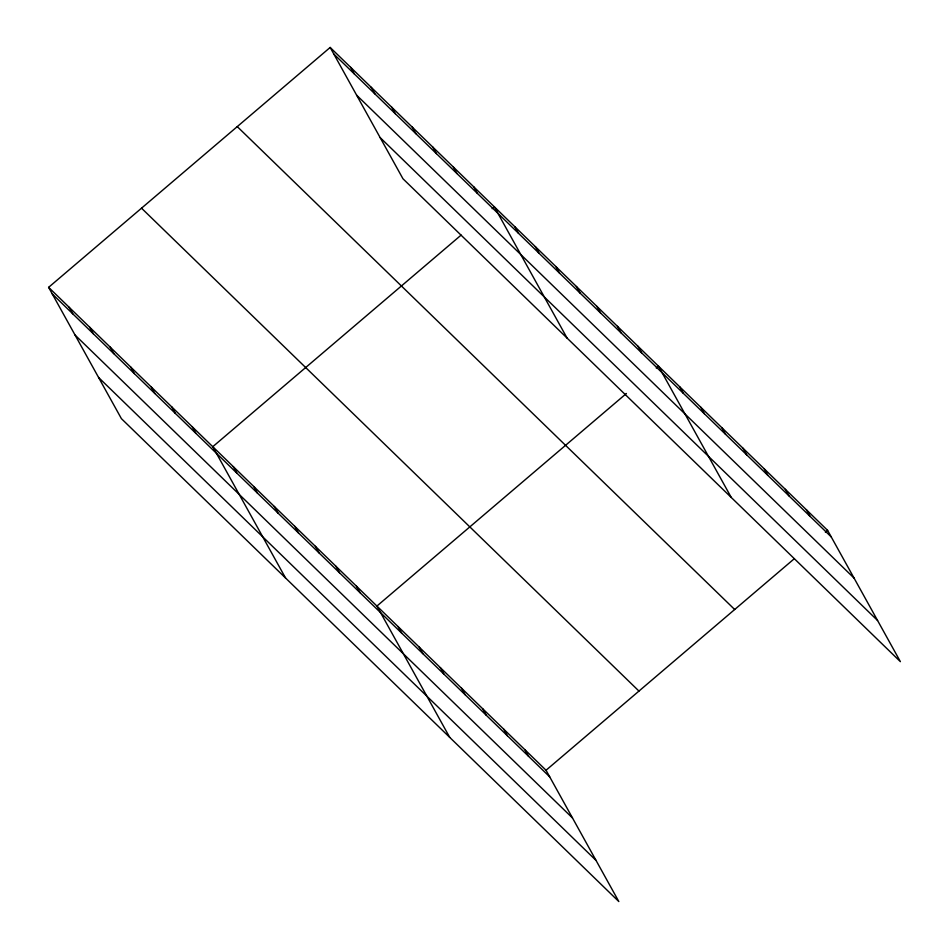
<?xml version="1.0" encoding="UTF-8"?>
<svg xmlns="http://www.w3.org/2000/svg" width="949" height="949" viewBox="0 0 949 949"><rect width="100%" height="100%" fill="white"/><g stroke="black" fill="none" stroke-linecap="round" stroke-linejoin="round"><path stroke-width="1.42" d="M48.613 287.345L546.043 770.244L618.831 901.55L121.401 418.651L48.613 287.345L330.169 47.45L827.599 530.349L900.387 661.655L402.957 178.756L330.169 47.45M461.143 235.079L212.766 446.706L285.554 578.012M492.116 208.685L494.322 206.811L567.111 338.117M626.399 393.491L376.919 606.055L449.707 737.361M656.257 368.046L658.476 366.16L731.264 497.466M546.043 770.244L794.42 558.617M825.381 532.235L827.599 530.349M333.811 54.022L831.241 536.909M356.634 95.185L854.053 578.071M380.146 137.593L877.564 620.492M237.262 126.62L734.68 609.507M141.531 208.187L638.95 691.074M52.254 293.917L549.685 776.816M75.078 335.08L572.496 817.979M98.589 377.488L596.008 860.387M806.46 509.827L810.102 516.386M785.321 489.304L788.963 495.864M764.182 468.782L767.812 475.342M743.031 448.248L746.673 454.82M721.892 427.726L725.534 434.298M700.753 407.204L704.395 413.776M679.614 386.682L683.256 393.254M637.953 346.243L641.595 352.803M617.431 326.326L621.073 332.885M596.921 306.408L600.563 312.968M576.399 286.479L580.041 293.051M555.877 266.562L559.519 273.134M535.366 246.645L538.996 253.205M514.844 226.728L518.486 233.288M473.8 186.882L477.442 193.454M453.29 166.965L456.932 173.537M432.768 147.048L436.41 153.619M412.246 127.13L415.887 133.69M391.735 107.213L395.365 113.773M371.213 87.284L374.855 93.856M350.691 67.367L354.333 73.939M524.904 749.722L528.546 756.282M503.765 729.2L507.395 735.76M482.626 708.678L486.256 715.238M461.475 688.155L465.117 694.715M440.336 667.633L443.978 674.193M419.197 647.111L422.839 653.671M398.058 626.577L401.7 633.149M356.397 586.138L360.039 592.71M335.875 566.221L339.517 572.793M315.365 546.304L319.006 552.864M294.842 526.387L298.484 532.947M274.32 506.458L277.962 513.029M253.81 486.54L257.44 493.112M233.288 466.623L236.93 473.195M192.244 426.789L195.885 433.349M171.733 406.86L175.375 413.432M151.211 386.943L154.853 393.515M130.689 367.026L134.331 373.598M110.179 347.109L113.809 353.669M89.657 327.191L93.299 333.751M69.135 307.262L72.776 313.834"/></g></svg>
